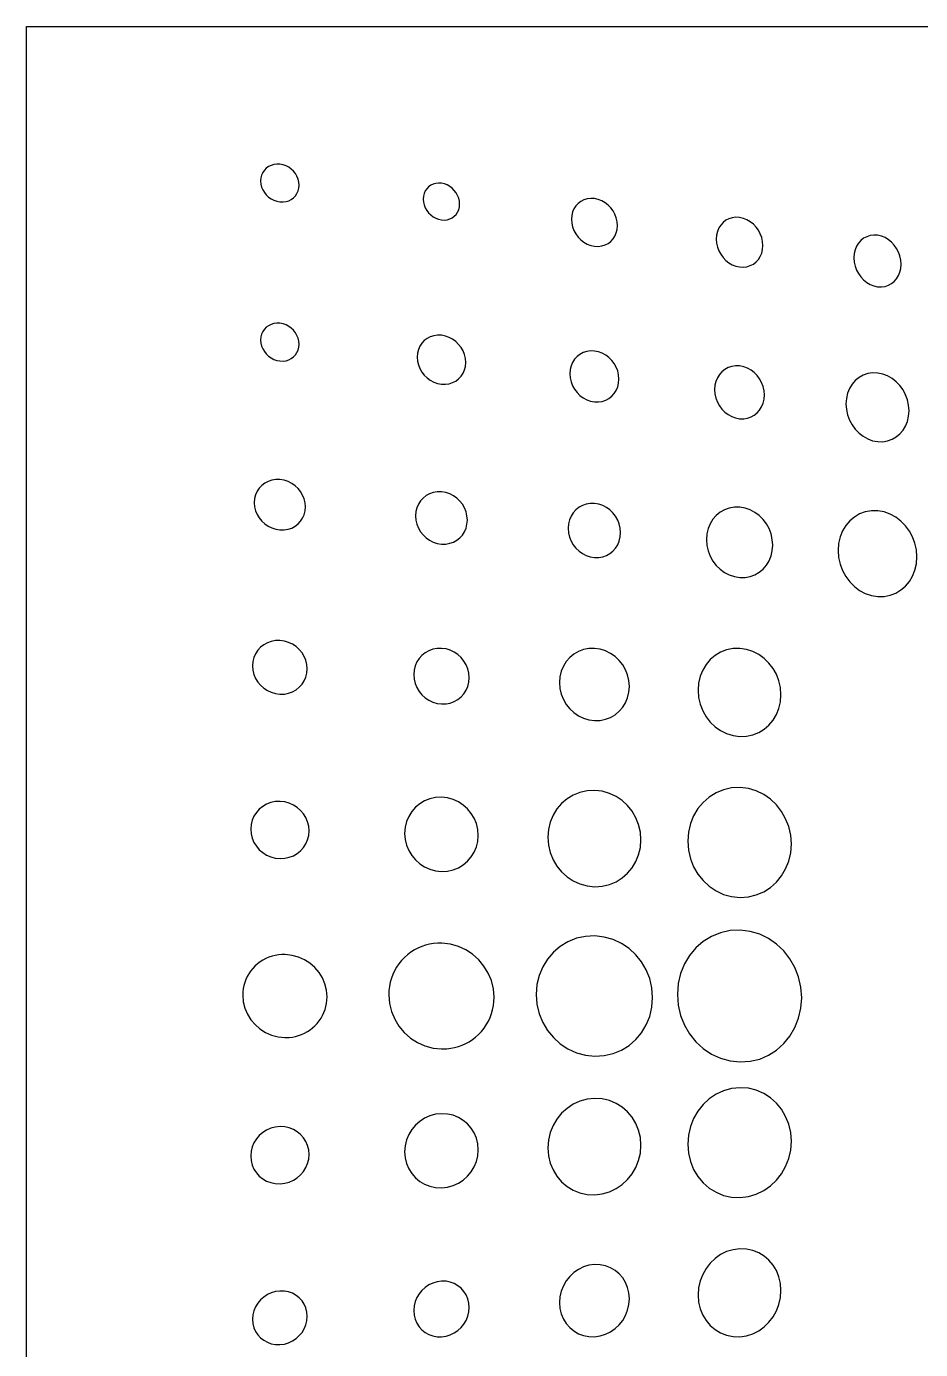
# Model space of a CAD drawing. Header units: inches. Extents: x 0.6 to 61.5, y 0.9 to 41.7.
# Drawn here: x 3.0834 to 3.3992, y 36.6712 to 37.1385 of the extents above; entities that cross this region are included whole.
import ezdxf

# ---------------------------------------------------------------- set-up
doc = ezdxf.new("R2010")
doc.units = ezdxf.units.IN
doc.header["$MEASUREMENT"] = 0
doc.layers.add('ARTWORK', color=2, linetype='Continuous')

msp = doc.modelspace()

# ---------------------------------------------------------------- linework, layer by layer
at = {"layer": 'ARTWORK'}
for points in [[(3.08339, 37.13846), (7.21339, 37.13846), (7.21339, 35.20646), (3.08339, 35.20646), (3.08339, 37.13846)], [(3.17292, 37.0765), (3.17292, 37.0765), (3.17402, 37.07647), (3.17507, 37.07661), (3.17604, 37.07691), (3.17693, 37.07735), (3.17772, 37.07793), (3.17839, 37.07863), (3.17894, 37.07944), (3.17935, 37.08035), (3.17961, 37.08135), (3.1797, 37.08242), (3.1797, 37.08242), (3.17961, 37.0835), (3.17935, 37.08455), (3.17894, 37.08555), (3.17839, 37.08648), (3.17772, 37.08733), (3.17693, 37.08808), (3.17604, 37.08872), (3.17507, 37.08923), (3.17402, 37.0896), (3.17292, 37.0898), (3.17292, 37.0898), (3.17182, 37.08984), (3.17077, 37.0897), (3.16979, 37.08941), (3.1689, 37.08897), (3.1681, 37.08839), (3.16742, 37.08769), (3.16686, 37.08688), (3.16645, 37.08597), (3.16619, 37.08497), (3.1661, 37.0839), (3.1661, 37.0839), (3.16619, 37.08281), (3.16645, 37.08176), (3.16686, 37.08076), (3.16742, 37.07982), (3.1681, 37.07897), (3.1689, 37.07822), (3.16979, 37.07758), (3.17077, 37.07707), (3.17182, 37.07671), (3.17292, 37.0765), (3.17292, 37.0765)], [(3.22998, 37.07015), (3.22998, 37.07015), (3.23103, 37.07009), (3.23202, 37.0702), (3.23294, 37.07047), (3.23378, 37.07088), (3.23452, 37.07143), (3.23516, 37.07209), (3.23569, 37.07287), (3.23607, 37.07374), (3.23632, 37.07471), (3.2364, 37.07574), (3.2364, 37.07574), (3.23632, 37.0768), (3.23607, 37.07783), (3.23569, 37.07881), (3.23516, 37.07973), (3.23452, 37.08057), (3.23378, 37.08132), (3.23294, 37.08196), (3.23202, 37.08248), (3.23103, 37.08286), (3.22998, 37.08309), (3.22998, 37.08309), (3.22894, 37.08315), (3.22795, 37.08304), (3.22702, 37.08278), (3.22617, 37.08237), (3.22542, 37.08183), (3.22477, 37.08116), (3.22425, 37.08039), (3.22385, 37.07951), (3.22361, 37.07855), (3.22352, 37.07751), (3.22352, 37.07751), (3.22361, 37.07644), (3.22385, 37.07541), (3.22425, 37.07442), (3.22477, 37.0735), (3.22542, 37.07266), (3.22617, 37.07191), (3.22702, 37.07127), (3.22795, 37.07075), (3.22894, 37.07037), (3.22998, 37.07015), (3.22998, 37.07015)], [(3.28403, 37.06085), (3.28403, 37.06085), (3.28535, 37.06078), (3.2866, 37.06093), (3.28776, 37.06128), (3.28883, 37.06182), (3.28977, 37.06253), (3.29058, 37.0634), (3.29124, 37.06441), (3.29173, 37.06555), (3.29204, 37.06679), (3.29214, 37.06814), (3.29214, 37.06814), (3.29204, 37.06951), (3.29173, 37.07084), (3.29124, 37.07211), (3.29058, 37.07331), (3.28977, 37.0744), (3.28883, 37.07537), (3.28776, 37.0762), (3.2866, 37.07687), (3.28535, 37.07736), (3.28403, 37.07765), (3.28403, 37.07765), (3.28271, 37.07773), (3.28146, 37.07758), (3.28029, 37.07723), (3.27922, 37.0767), (3.27827, 37.07599), (3.27745, 37.07512), (3.27679, 37.07411), (3.2763, 37.07297), (3.27599, 37.07171), (3.27588, 37.07036), (3.27588, 37.07036), (3.27599, 37.06898), (3.2763, 37.06764), (3.27679, 37.06637), (3.27745, 37.06517), (3.27827, 37.06408), (3.27922, 37.06311), (3.28029, 37.06229), (3.28146, 37.06162), (3.28271, 37.06113), (3.28403, 37.06085), (3.28403, 37.06085)], [(3.3353, 37.05352), (3.3353, 37.05352), (3.33664, 37.05346), (3.3379, 37.05362), (3.33908, 37.054), (3.34015, 37.05456), (3.34111, 37.0553), (3.34193, 37.05621), (3.3426, 37.05726), (3.34309, 37.05844), (3.3434, 37.05974), (3.34351, 37.06113), (3.34351, 37.06113), (3.3434, 37.06256), (3.34309, 37.06395), (3.3426, 37.06527), (3.34193, 37.0665), (3.34111, 37.06763), (3.34015, 37.06864), (3.33908, 37.06949), (3.3379, 37.07019), (3.33664, 37.07069), (3.3353, 37.071), (3.3353, 37.071), (3.33396, 37.07107), (3.33269, 37.07091), (3.33151, 37.07055), (3.33043, 37.06999), (3.32946, 37.06925), (3.32864, 37.06834), (3.32796, 37.06729), (3.32746, 37.0661), (3.32715, 37.06479), (3.32704, 37.06338), (3.32704, 37.06338), (3.32715, 37.06195), (3.32746, 37.06055), (3.32796, 37.05923), (3.32864, 37.05799), (3.32946, 37.05686), (3.33043, 37.05586), (3.33151, 37.055), (3.33269, 37.05431), (3.33396, 37.05381), (3.3353, 37.05352), (3.3353, 37.05352)], [(3.38405, 37.04654), (3.38405, 37.04654), (3.3854, 37.04648), (3.38668, 37.04665), (3.38787, 37.04704), (3.38896, 37.04763), (3.38993, 37.04841), (3.39076, 37.04936), (3.39144, 37.05045), (3.39194, 37.05168), (3.39226, 37.05303), (3.39237, 37.05448), (3.39237, 37.05448), (3.39226, 37.05597), (3.39194, 37.0574), (3.39144, 37.05877), (3.39076, 37.06005), (3.38993, 37.06122), (3.38896, 37.06226), (3.38787, 37.06315), (3.38668, 37.06387), (3.3854, 37.06439), (3.38405, 37.0647), (3.38405, 37.0647), (3.38269, 37.06477), (3.3814, 37.06461), (3.3802, 37.06422), (3.3791, 37.06364), (3.37812, 37.06286), (3.37728, 37.06192), (3.3766, 37.06082), (3.37609, 37.05958), (3.37577, 37.05823), (3.37566, 37.05676), (3.37566, 37.05676), (3.37577, 37.05527), (3.37609, 37.05382), (3.3766, 37.05244), (3.37728, 37.05116), (3.37812, 37.04998), (3.3791, 37.04894), (3.3802, 37.04806), (3.3814, 37.04735), (3.38269, 37.04683), (3.38405, 37.04654), (3.38405, 37.04654)], [(3.17292, 37.02031), (3.17292, 37.02031), (3.17402, 37.02028), (3.17507, 37.02042), (3.17604, 37.02072), (3.17693, 37.02117), (3.17772, 37.02175), (3.17839, 37.02245), (3.17894, 37.02326), (3.17935, 37.02417), (3.17961, 37.02516), (3.1797, 37.02623), (3.1797, 37.02623), (3.17961, 37.02732), (3.17935, 37.02837), (3.17894, 37.02936), (3.17839, 37.03029), (3.17772, 37.03114), (3.17693, 37.03189), (3.17604, 37.03253), (3.17507, 37.03304), (3.17402, 37.03341), (3.17292, 37.03362), (3.17292, 37.03362), (3.17182, 37.03365), (3.17077, 37.03352), (3.16979, 37.03322), (3.1689, 37.03278), (3.1681, 37.0322), (3.16742, 37.0315), (3.16686, 37.03069), (3.16645, 37.02978), (3.16619, 37.02879), (3.1661, 37.02772), (3.1661, 37.02772), (3.16619, 37.02663), (3.16645, 37.02557), (3.16686, 37.02457), (3.16742, 37.02364), (3.1681, 37.02279), (3.1689, 37.02203), (3.16979, 37.02139), (3.17077, 37.02088), (3.17182, 37.02052), (3.17292, 37.02031), (3.17292, 37.02031)], [(3.23, 37.01211), (3.23, 37.01211), (3.23139, 37.01208), (3.2327, 37.01227), (3.23393, 37.01266), (3.23505, 37.01324), (3.23605, 37.01399), (3.2369, 37.0149), (3.2376, 37.01596), (3.23812, 37.01714), (3.23844, 37.01842), (3.23855, 37.01981), (3.23855, 37.01981), (3.23844, 37.02122), (3.23812, 37.02258), (3.2376, 37.02387), (3.2369, 37.02508), (3.23605, 37.02618), (3.23505, 37.02715), (3.23393, 37.02798), (3.2327, 37.02864), (3.23139, 37.02911), (3.23, 37.02938), (3.23, 37.02938), (3.2286, 37.02942), (3.22728, 37.02924), (3.22604, 37.02885), (3.22491, 37.02827), (3.22391, 37.02752), (3.22305, 37.02661), (3.22235, 37.02555), (3.22182, 37.02437), (3.2215, 37.02307), (3.22138, 37.02168), (3.22138, 37.02168), (3.2215, 37.02027), (3.22182, 37.0189), (3.22235, 37.0176), (3.22305, 37.01639), (3.22391, 37.01529), (3.22491, 37.01432), (3.22604, 37.0135), (3.22728, 37.01284), (3.2286, 37.01237), (3.23, 37.01211), (3.23, 37.01211)], [(3.28405, 37.00588), (3.28405, 37.00588), (3.28545, 37.00585), (3.28678, 37.00605), (3.28802, 37.00646), (3.28915, 37.00707), (3.29016, 37.00785), (3.29102, 37.0088), (3.29172, 37.0099), (3.29224, 37.01113), (3.29257, 37.01247), (3.29268, 37.01391), (3.29268, 37.01391), (3.29257, 37.01537), (3.29224, 37.01678), (3.29172, 37.01812), (3.29102, 37.01937), (3.29016, 37.02051), (3.28915, 37.02151), (3.28802, 37.02237), (3.28678, 37.02305), (3.28545, 37.02354), (3.28405, 37.02381), (3.28405, 37.02381), (3.28263, 37.02385), (3.28129, 37.02366), (3.28005, 37.02326), (3.2789, 37.02266), (3.27789, 37.02187), (3.27702, 37.02092), (3.27631, 37.01982), (3.27578, 37.01859), (3.27545, 37.01725), (3.27534, 37.0158), (3.27534, 37.0158), (3.27545, 37.01433), (3.27578, 37.01291), (3.27631, 37.01156), (3.27702, 37.01031), (3.27789, 37.00917), (3.2789, 37.00816), (3.28005, 37.00731), (3.28129, 37.00663), (3.28263, 37.00615), (3.28405, 37.00588), (3.28405, 37.00588)], [(3.33531, 36.99994), (3.33531, 36.99994), (3.33673, 36.99991), (3.33808, 37.00012), (3.33933, 37.00055), (3.34048, 37.00119), (3.3415, 37.00201), (3.34237, 37.003), (3.34308, 37.00414), (3.34361, 37.00542), (3.34394, 37.00681), (3.34405, 37.0083), (3.34405, 37.0083), (3.34394, 37.00982), (3.34361, 37.01129), (3.34308, 37.01268), (3.34237, 37.01397), (3.3415, 37.01515), (3.34048, 37.0162), (3.33933, 37.01708), (3.33808, 37.01778), (3.33673, 37.01829), (3.33531, 37.01857), (3.33531, 37.01857), (3.33388, 37.01861), (3.33252, 37.01841), (3.33126, 37.01798), (3.3301, 37.01736), (3.32907, 37.01654), (3.32819, 37.01555), (3.32747, 37.01441), (3.32693, 37.01312), (3.3266, 37.01172), (3.32648, 37.01022), (3.32648, 37.01022), (3.3266, 37.00869), (3.32693, 37.00722), (3.32747, 37.00582), (3.32819, 37.00452), (3.32907, 37.00334), (3.3301, 37.00229), (3.33126, 37.00141), (3.33252, 37.00071), (3.33388, 37.00021), (3.33531, 36.99994), (3.33531, 36.99994)], [(3.38408, 36.99183), (3.38408, 36.99183), (3.38587, 36.9918), (3.38757, 36.99209), (3.38916, 36.99265), (3.39061, 36.99349), (3.3919, 36.99456), (3.39301, 36.99585), (3.39391, 36.99733), (3.39458, 36.99899), (3.395, 37.0008), (3.39515, 37.00273), (3.39515, 37.00273), (3.395, 37.0047), (3.39458, 37.0066), (3.39391, 37.00841), (3.39301, 37.01009), (3.3919, 37.01162), (3.39061, 37.01297), (3.38916, 37.01412), (3.38757, 37.01503), (3.38587, 37.01569), (3.38408, 37.01605), (3.38408, 37.01605), (3.38226, 37.0161), (3.38054, 37.01584), (3.37894, 37.01529), (3.37747, 37.01447), (3.37616, 37.0134), (3.37504, 37.01211), (3.37412, 37.01062), (3.37344, 37.00895), (3.37302, 37.00712), (3.37287, 37.00516), (3.37287, 37.00516), (3.37302, 37.00317), (3.37344, 37.00126), (3.37412, 36.99944), (3.37504, 36.99775), (3.37616, 36.99621), (3.37747, 36.99486), (3.37894, 36.99371), (3.38054, 36.99281), (3.38226, 36.99217), (3.38408, 36.99183), (3.38408, 36.99183)], [(3.17293, 36.96066), (3.17293, 36.96066), (3.1744, 36.96066), (3.17579, 36.96089), (3.17708, 36.96132), (3.17827, 36.96195), (3.17932, 36.96275), (3.18022, 36.96371), (3.18095, 36.96481), (3.1815, 36.96603), (3.18184, 36.96736), (3.18196, 36.96879), (3.18196, 36.96879), (3.18184, 36.97023), (3.1815, 36.97163), (3.18095, 36.97295), (3.18022, 36.97417), (3.17932, 36.97528), (3.17827, 36.97625), (3.17708, 36.97707), (3.17579, 36.97772), (3.1744, 36.97817), (3.17293, 36.97841), (3.17293, 36.97841), (3.17146, 36.97842), (3.17006, 36.9782), (3.16876, 36.97777), (3.16757, 36.97714), (3.16651, 36.97634), (3.1656, 36.97538), (3.16487, 36.97428), (3.16431, 36.97305), (3.16397, 36.97171), (3.16385, 36.97027), (3.16385, 36.97027), (3.16397, 36.96882), (3.16431, 36.96743), (3.16487, 36.96611), (3.1656, 36.96489), (3.16651, 36.96378), (3.16757, 36.96281), (3.16876, 36.96199), (3.17006, 36.96134), (3.17146, 36.96089), (3.17293, 36.96066), (3.17293, 36.96066)], [(3.23, 36.95566), (3.23, 36.95566), (3.23148, 36.95567), (3.23288, 36.95591), (3.23419, 36.95636), (3.23539, 36.95701), (3.23645, 36.95785), (3.23736, 36.95884), (3.2381, 36.95999), (3.23866, 36.96126), (3.239, 36.96264), (3.23912, 36.96412), (3.23912, 36.96412), (3.239, 36.96562), (3.23866, 36.96706), (3.2381, 36.96843), (3.23736, 36.96969), (3.23645, 36.97084), (3.23539, 36.97185), (3.23419, 36.9727), (3.23288, 36.97337), (3.23148, 36.97383), (3.23, 36.97408), (3.23, 36.97408), (3.22851, 36.97409), (3.2271, 36.97385), (3.22578, 36.97341), (3.22458, 36.97276), (3.22351, 36.97192), (3.22259, 36.97092), (3.22184, 36.96978), (3.22128, 36.9685), (3.22094, 36.96711), (3.22081, 36.96562), (3.22081, 36.96562), (3.22094, 36.96411), (3.22128, 36.96267), (3.22184, 36.9613), (3.22259, 36.96003), (3.22351, 36.95888), (3.22458, 36.95787), (3.22578, 36.95702), (3.2271, 36.95636), (3.22851, 36.9559), (3.23, 36.95566), (3.23, 36.95566)], [(3.28405, 36.95088), (3.28405, 36.95088), (3.28554, 36.95089), (3.28696, 36.95114), (3.28829, 36.95162), (3.28949, 36.9523), (3.29057, 36.95317), (3.29149, 36.95421), (3.29224, 36.9554), (3.2928, 36.95672), (3.29315, 36.95815), (3.29327, 36.95969), (3.29327, 36.95969), (3.29315, 36.96124), (3.2928, 36.96274), (3.29224, 36.96415), (3.29149, 36.96547), (3.29057, 36.96665), (3.28949, 36.9677), (3.28829, 36.96858), (3.28696, 36.96927), (3.28554, 36.96975), (3.28405, 36.97001), (3.28405, 36.97001), (3.28254, 36.97001), (3.28112, 36.96977), (3.27978, 36.9693), (3.27857, 36.96863), (3.27748, 36.96776), (3.27655, 36.96672), (3.27579, 36.96553), (3.27523, 36.9642), (3.27488, 36.96276), (3.27475, 36.96121), (3.27475, 36.96121), (3.27488, 36.95964), (3.27523, 36.95814), (3.27579, 36.95671), (3.27655, 36.9554), (3.27748, 36.9542), (3.27857, 36.95316), (3.27978, 36.95229), (3.28112, 36.9516), (3.28254, 36.95112), (3.28405, 36.95088), (3.28405, 36.95088)], [(3.33534, 36.94383), (3.33534, 36.94383), (3.33723, 36.94385), (3.33903, 36.94418), (3.3407, 36.9448), (3.34222, 36.94569), (3.34358, 36.94682), (3.34474, 36.94818), (3.34569, 36.94972), (3.34639, 36.95144), (3.34683, 36.95331), (3.34698, 36.9553), (3.34698, 36.9553), (3.34683, 36.95732), (3.34639, 36.95926), (3.34569, 36.96109), (3.34474, 36.96279), (3.34358, 36.96433), (3.34222, 36.96569), (3.3407, 36.96682), (3.33903, 36.96772), (3.33723, 36.96835), (3.33534, 36.96868), (3.33534, 36.96868), (3.33344, 36.96868), (3.33163, 36.96837), (3.32994, 36.96776), (3.32839, 36.96688), (3.32701, 36.96575), (3.32583, 36.9644), (3.32487, 36.96284), (3.32415, 36.96111), (3.32371, 36.95923), (3.32355, 36.95722), (3.32355, 36.95722), (3.32371, 36.95518), (3.32415, 36.95322), (3.32487, 36.95137), (3.32583, 36.94966), (3.32701, 36.94812), (3.32839, 36.94676), (3.32994, 36.94563), (3.33163, 36.94474), (3.33344, 36.94414), (3.33534, 36.94383), (3.33534, 36.94383)], [(3.38412, 36.96741), (3.38412, 36.96741), (3.38185, 36.96741), (3.37969, 36.96703), (3.37768, 36.96628), (3.37584, 36.96521), (3.37421, 36.96383), (3.3728, 36.96218), (3.37166, 36.96028), (3.37081, 36.95817), (3.37027, 36.95587), (3.37009, 36.95341), (3.37009, 36.95341), (3.37027, 36.95092), (3.37081, 36.94854), (3.37166, 36.94629), (3.3728, 36.9442), (3.37421, 36.94232), (3.37584, 36.94068), (3.37768, 36.9393), (3.37969, 36.93823), (3.38185, 36.93749), (3.38412, 36.93713), (3.38412, 36.93713), (3.38636, 36.93716), (3.38849, 36.93757), (3.39047, 36.93834), (3.39228, 36.93943), (3.39389, 36.94081), (3.39527, 36.94246), (3.39639, 36.94435), (3.39722, 36.94644), (3.39774, 36.94872), (3.39792, 36.95115), (3.39792, 36.95115), (3.39774, 36.9536), (3.39722, 36.95595), (3.39639, 36.95818), (3.39527, 36.96025), (3.39389, 36.96213), (3.39228, 36.96377), (3.39047, 36.96516), (3.38849, 36.96625), (3.38636, 36.96701), (3.38412, 36.96741), (3.38412, 36.96741)], [(3.17293, 36.90264), (3.17293, 36.90264), (3.1745, 36.90269), (3.17598, 36.90297), (3.17737, 36.90347), (3.17863, 36.90417), (3.17975, 36.90506), (3.18072, 36.90611), (3.1815, 36.90731), (3.18208, 36.90863), (3.18245, 36.91006), (3.18257, 36.91159), (3.18257, 36.91159), (3.18245, 36.91312), (3.18208, 36.9146), (3.1815, 36.91598), (3.18072, 36.91726), (3.17975, 36.91841), (3.17863, 36.91942), (3.17737, 36.92026), (3.17598, 36.92091), (3.1745, 36.92136), (3.17293, 36.92157), (3.17293, 36.92157), (3.17136, 36.92154), (3.16987, 36.92127), (3.16848, 36.92077), (3.16721, 36.92007), (3.16608, 36.91919), (3.16511, 36.91813), (3.16432, 36.91693), (3.16373, 36.91561), (3.16337, 36.91416), (3.16324, 36.91263), (3.16324, 36.91263), (3.16337, 36.91109), (3.16373, 36.90961), (3.16432, 36.90822), (3.16511, 36.90693), (3.16608, 36.90578), (3.16721, 36.90477), (3.16848, 36.90393), (3.16987, 36.90329), (3.17136, 36.90285), (3.17293, 36.90264), (3.17293, 36.90264)], [(3.23001, 36.89917), (3.23001, 36.89917), (3.23159, 36.89922), (3.23309, 36.89951), (3.23449, 36.90003), (3.23576, 36.90077), (3.23689, 36.90169), (3.23786, 36.90278), (3.23865, 36.90402), (3.23924, 36.9054), (3.2396, 36.90688), (3.23973, 36.90846), (3.23973, 36.90846), (3.2396, 36.91006), (3.23924, 36.91158), (3.23865, 36.91302), (3.23786, 36.91435), (3.23689, 36.91555), (3.23576, 36.91659), (3.23449, 36.91746), (3.23309, 36.91814), (3.23159, 36.91859), (3.23001, 36.91881), (3.23001, 36.91881), (3.22842, 36.91878), (3.22691, 36.9185), (3.22551, 36.91798), (3.22422, 36.91726), (3.22308, 36.91634), (3.2221, 36.91525), (3.2213, 36.914), (3.2207, 36.91262), (3.22033, 36.91112), (3.2202, 36.90953), (3.2202, 36.90953), (3.22033, 36.90792), (3.2207, 36.90639), (3.2213, 36.90494), (3.2221, 36.90361), (3.22308, 36.90241), (3.22422, 36.90137), (3.22551, 36.9005), (3.22691, 36.89983), (3.22842, 36.89938), (3.23001, 36.89917), (3.23001, 36.89917)], [(3.28409, 36.8933), (3.28409, 36.8933), (3.28608, 36.89337), (3.28797, 36.89375), (3.28973, 36.89444), (3.29134, 36.89539), (3.29277, 36.89659), (3.29399, 36.89801), (3.29499, 36.89962), (3.29573, 36.9014), (3.29619, 36.90333), (3.29635, 36.90538), (3.29635, 36.90538), (3.29619, 36.90745), (3.29573, 36.90942), (3.29499, 36.91129), (3.29399, 36.91301), (3.29277, 36.91456), (3.29134, 36.91591), (3.28973, 36.91704), (3.28797, 36.91791), (3.28608, 36.91851), (3.28409, 36.9188), (3.28409, 36.9188), (3.28208, 36.91875), (3.28017, 36.91838), (3.27839, 36.91771), (3.27676, 36.91677), (3.27532, 36.91558), (3.27407, 36.91416), (3.27306, 36.91254), (3.27231, 36.91074), (3.27183, 36.9088), (3.27167, 36.90673), (3.27167, 36.90673), (3.27183, 36.90464), (3.27231, 36.90264), (3.27306, 36.90076), (3.27407, 36.89903), (3.27532, 36.89747), (3.27676, 36.89612), (3.27839, 36.895), (3.28017, 36.89414), (3.28208, 36.89356), (3.28409, 36.8933), (3.28409, 36.8933)], [(3.33536, 36.88772), (3.33536, 36.88772), (3.33773, 36.88781), (3.33997, 36.88828), (3.34206, 36.88912), (3.34397, 36.89028), (3.34566, 36.89174), (3.34711, 36.89347), (3.34829, 36.89544), (3.34917, 36.89761), (3.34972, 36.89996), (3.34991, 36.90245), (3.34991, 36.90245), (3.34972, 36.90497), (3.34917, 36.90738), (3.34829, 36.90965), (3.34711, 36.91174), (3.34566, 36.91363), (3.34397, 36.91527), (3.34206, 36.91665), (3.33997, 36.91771), (3.33773, 36.91843), (3.33536, 36.91877), (3.33536, 36.91877), (3.33297, 36.91872), (3.33071, 36.91826), (3.3286, 36.91744), (3.32667, 36.91629), (3.32495, 36.91483), (3.32347, 36.9131), (3.32227, 36.91113), (3.32137, 36.90894), (3.32081, 36.90657), (3.32062, 36.90405), (3.32062, 36.90405), (3.32081, 36.90151), (3.32137, 36.89908), (3.32227, 36.89679), (3.32347, 36.89469), (3.32495, 36.8928), (3.32667, 36.89115), (3.3286, 36.88979), (3.33071, 36.88874), (3.33297, 36.88804), (3.33536, 36.88772), (3.33536, 36.88772)], [(3.23005, 36.84002), (3.23005, 36.84002), (3.23215, 36.84015), (3.23415, 36.8406), (3.23601, 36.84135), (3.2377, 36.84237), (3.23921, 36.84364), (3.2405, 36.84513), (3.24155, 36.84681), (3.24234, 36.84866), (3.24283, 36.85065), (3.24299, 36.85276), (3.24299, 36.85276), (3.24283, 36.85488), (3.24234, 36.8569), (3.24155, 36.85879), (3.2405, 36.86053), (3.23921, 36.86209), (3.2377, 36.86344), (3.23601, 36.86456), (3.23415, 36.86541), (3.23215, 36.86597), (3.23005, 36.86622), (3.23005, 36.86622), (3.22793, 36.86611), (3.22591, 36.86568), (3.22404, 36.86494), (3.22232, 36.86393), (3.22079, 36.86267), (3.21948, 36.86117), (3.21842, 36.85948), (3.21762, 36.85762), (3.21712, 36.85561), (3.21695, 36.85348), (3.21695, 36.85348), (3.21712, 36.85134), (3.21762, 36.84929), (3.21842, 36.84739), (3.21948, 36.84564), (3.22079, 36.84407), (3.22232, 36.84272), (3.22404, 36.84162), (3.22591, 36.84078), (3.22793, 36.84024), (3.23005, 36.84002), (3.23005, 36.84002)], [(3.28414, 36.83464), (3.28414, 36.83464), (3.2868, 36.83482), (3.28931, 36.83541), (3.29165, 36.83638), (3.29379, 36.83772), (3.29569, 36.83936), (3.29732, 36.8413), (3.29864, 36.84348), (3.29963, 36.84588), (3.30025, 36.84847), (3.30046, 36.8512), (3.30046, 36.8512), (3.30025, 36.85394), (3.29963, 36.85656), (3.29864, 36.85901), (3.29732, 36.86127), (3.29569, 36.86329), (3.29379, 36.86505), (3.29165, 36.86649), (3.28931, 36.8676), (3.2868, 36.86833), (3.28414, 36.86864), (3.28414, 36.86864), (3.28146, 36.86851), (3.27891, 36.86795), (3.27654, 36.867), (3.27436, 36.86568), (3.27243, 36.86404), (3.27077, 36.8621), (3.26942, 36.8599), (3.26841, 36.85748), (3.26778, 36.85486), (3.26756, 36.85209), (3.26756, 36.85209), (3.26778, 36.84931), (3.26841, 36.84666), (3.26942, 36.84418), (3.27077, 36.84191), (3.27243, 36.83988), (3.27436, 36.83813), (3.27654, 36.8367), (3.27891, 36.83561), (3.28146, 36.83492), (3.28414, 36.83464), (3.28414, 36.83464)], [(3.33545, 36.83083), (3.33545, 36.83083), (3.3384, 36.83104), (3.3412, 36.83172), (3.3438, 36.83284), (3.34618, 36.83436), (3.34828, 36.83625), (3.35009, 36.83846), (3.35156, 36.84095), (3.35266, 36.84369), (3.35334, 36.84664), (3.35358, 36.84975), (3.35358, 36.84975), (3.35334, 36.85287), (3.35266, 36.85586), (3.35156, 36.85866), (3.35009, 36.86123), (3.34828, 36.86354), (3.34618, 36.86554), (3.3438, 36.86719), (3.3412, 36.86846), (3.3384, 36.86929), (3.33545, 36.86965), (3.33545, 36.86965), (3.33247, 36.86951), (3.32963, 36.86888), (3.32698, 36.86779), (3.32456, 36.86629), (3.32241, 36.86441), (3.32056, 36.8622), (3.31905, 36.85968), (3.31793, 36.85691), (3.31722, 36.85392), (3.31698, 36.85075), (3.31698, 36.85075), (3.31722, 36.84756), (3.31793, 36.84453), (3.31905, 36.8417), (3.32056, 36.83911), (3.32241, 36.83679), (3.32456, 36.8348), (3.32698, 36.83316), (3.32963, 36.83193), (3.33247, 36.83114), (3.33545, 36.83083), (3.33545, 36.83083)], [(3.17296, 36.84458), (3.17296, 36.84458), (3.17463, 36.84467), (3.1762, 36.84502), (3.17768, 36.84559), (3.17902, 36.84638), (3.18021, 36.84736), (3.18124, 36.84851), (3.18207, 36.8498), (3.18269, 36.85123), (3.18308, 36.85277), (3.18321, 36.8544), (3.18321, 36.8544), (3.18308, 36.85603), (3.18269, 36.85759), (3.18207, 36.85905), (3.18124, 36.86039), (3.18021, 36.86159), (3.17902, 36.86263), (3.17768, 36.86349), (3.1762, 36.86415), (3.17463, 36.86458), (3.17296, 36.86477), (3.17296, 36.86477), (3.17128, 36.86469), (3.16969, 36.86436), (3.1682, 36.86379), (3.16684, 36.86301), (3.16563, 36.86203), (3.16459, 36.86088), (3.16375, 36.85958), (3.16312, 36.85814), (3.16272, 36.85659), (3.16259, 36.85495), (3.16259, 36.85495), (3.16272, 36.85331), (3.16312, 36.85174), (3.16375, 36.85027), (3.16459, 36.84892), (3.16563, 36.84771), (3.16684, 36.84667), (3.1682, 36.84582), (3.16969, 36.84517), (3.17128, 36.84475), (3.17296, 36.84458), (3.17296, 36.84458)], [(3.33549, 36.81931), (3.33549, 36.81931), (3.33191, 36.81914), (3.3285, 36.81837), (3.32532, 36.81707), (3.32242, 36.81526), (3.31983, 36.81301), (3.31761, 36.81035), (3.3158, 36.80734), (3.31445, 36.80401), (3.3136, 36.80042), (3.31331, 36.79662), (3.31331, 36.79662), (3.3136, 36.7928), (3.31445, 36.78916), (3.3158, 36.78577), (3.31761, 36.78265), (3.31983, 36.77987), (3.32242, 36.77748), (3.32532, 36.77552), (3.3285, 36.77404), (3.33191, 36.77309), (3.33549, 36.77273), (3.33549, 36.77273), (3.33903, 36.77297), (3.34238, 36.77378), (3.3455, 36.77513), (3.34835, 36.77696), (3.35088, 36.77922), (3.35305, 36.78187), (3.35481, 36.78486), (3.35612, 36.78815), (3.35694, 36.79169), (3.35723, 36.79542), (3.35723, 36.79542), (3.35694, 36.79917), (3.35612, 36.80275), (3.35481, 36.80611), (3.35305, 36.8092), (3.35088, 36.81197), (3.34835, 36.81437), (3.3455, 36.81636), (3.34238, 36.81787), (3.33903, 36.81887), (3.33549, 36.81931), (3.33549, 36.81931)], [(3.23015, 36.8147), (3.23015, 36.8147), (3.22866, 36.81469), (3.2272, 36.81457), (3.22576, 36.81433), (3.22436, 36.81398), (3.22299, 36.81352), (3.22167, 36.81295), (3.2204, 36.81228), (3.21918, 36.8115), (3.21802, 36.81062), (3.21692, 36.80964), (3.21692, 36.80964), (3.2159, 36.80857), (3.21498, 36.80744), (3.21415, 36.80623), (3.21343, 36.80497), (3.21281, 36.80366), (3.2123, 36.80229), (3.2119, 36.80089), (3.21162, 36.79944), (3.21144, 36.79797), (3.21138, 36.79646), (3.21138, 36.79646), (3.21163, 36.79342), (3.21233, 36.79053), (3.21347, 36.78781), (3.21498, 36.78533), (3.21685, 36.7831), (3.21902, 36.78118), (3.22146, 36.77961), (3.22414, 36.77842), (3.227, 36.77765), (3.23002, 36.77734), (3.23042, 36.77734), (3.23042, 36.77734), (3.23185, 36.77739), (3.23325, 36.77755), (3.23463, 36.77782), (3.23597, 36.77819), (3.23728, 36.77866), (3.23855, 36.77923), (3.23977, 36.7799), (3.24094, 36.78066), (3.24205, 36.78152), (3.2431, 36.78248), (3.2431, 36.78248), (3.24411, 36.78355), (3.24502, 36.78468), (3.24583, 36.78588), (3.24654, 36.78714), (3.24714, 36.78844), (3.24764, 36.7898), (3.24804, 36.79119), (3.24832, 36.79262), (3.24849, 36.79409), (3.24855, 36.79557), (3.24855, 36.79557), (3.24831, 36.79858), (3.24761, 36.80145), (3.24649, 36.80414), (3.24499, 36.80661), (3.24315, 36.80883), (3.241, 36.81076), (3.23859, 36.81235), (3.23595, 36.81356), (3.23312, 36.81436), (3.23015, 36.8147), (3.23015, 36.8147)], [(3.28418, 36.81726), (3.28418, 36.81726), (3.28083, 36.8171), (3.27765, 36.81641), (3.27467, 36.81522), (3.27196, 36.81357), (3.26954, 36.81152), (3.26746, 36.80909), (3.26577, 36.80635), (3.26451, 36.80332), (3.26372, 36.80005), (3.26345, 36.79658), (3.26345, 36.79658), (3.26372, 36.7931), (3.26451, 36.78979), (3.26577, 36.78669), (3.26746, 36.78385), (3.26954, 36.78132), (3.27196, 36.77913), (3.27467, 36.77734), (3.27765, 36.77598), (3.28083, 36.77511), (3.28418, 36.77476), (3.28418, 36.77476), (3.2875, 36.77498), (3.29064, 36.77572), (3.29357, 36.77694), (3.29624, 36.7786), (3.29862, 36.78067), (3.30065, 36.78308), (3.30231, 36.78581), (3.30355, 36.78881), (3.30432, 36.79204), (3.30458, 36.79546), (3.30458, 36.79546), (3.30432, 36.79889), (3.30355, 36.80216), (3.30231, 36.80523), (3.30065, 36.80805), (3.29862, 36.81058), (3.29624, 36.81277), (3.29357, 36.81458), (3.29064, 36.81596), (3.2875, 36.81687), (3.28418, 36.81726), (3.28418, 36.81726)], [(3.17483, 36.81066), (3.17483, 36.81066), (3.17363, 36.81066), (3.17244, 36.81056), (3.17127, 36.81037), (3.17013, 36.81008), (3.16902, 36.80971), (3.16795, 36.80925), (3.16692, 36.8087), (3.16593, 36.80807), (3.16499, 36.80736), (3.16411, 36.80657), (3.16411, 36.80657), (3.16331, 36.80574), (3.16258, 36.80485), (3.16194, 36.80391), (3.16137, 36.80293), (3.16089, 36.80191), (3.1605, 36.80085), (3.16018, 36.79977), (3.15996, 36.79865), (3.15982, 36.79751), (3.15978, 36.79635), (3.15978, 36.79635), (3.15997, 36.79398), (3.16054, 36.79171), (3.16144, 36.78959), (3.16266, 36.78765), (3.16415, 36.78591), (3.16588, 36.7844), (3.16783, 36.78317), (3.16997, 36.78223), (3.17226, 36.78163), (3.17467, 36.78138), (3.17503, 36.78138), (3.17503, 36.78138), (3.17619, 36.78142), (3.17733, 36.78155), (3.17844, 36.78177), (3.17953, 36.78206), (3.18059, 36.78244), (3.18162, 36.7829), (3.18261, 36.78344), (3.18356, 36.78406), (3.18446, 36.78475), (3.18531, 36.78552), (3.18531, 36.78552), (3.18609, 36.78635), (3.18681, 36.78724), (3.18744, 36.78817), (3.188, 36.78915), (3.18848, 36.79016), (3.18887, 36.79121), (3.18918, 36.7923), (3.1894, 36.7934), (3.18954, 36.79454), (3.18958, 36.79569), (3.18958, 36.79569), (3.18939, 36.79804), (3.18883, 36.80029), (3.18793, 36.8024), (3.18673, 36.80434), (3.18526, 36.80607), (3.18354, 36.80758), (3.1816, 36.80882), (3.17949, 36.80977), (3.17722, 36.81039), (3.17483, 36.81066), (3.17483, 36.81066)], [(3.33545, 36.76365), (3.33545, 36.76365), (3.33247, 36.76334), (3.32963, 36.76255), (3.32698, 36.76132), (3.32456, 36.75968), (3.32241, 36.75769), (3.32056, 36.75537), (3.31905, 36.75278), (3.31793, 36.74995), (3.31722, 36.74692), (3.31698, 36.74373), (3.31698, 36.74373), (3.31722, 36.74056), (3.31793, 36.73757), (3.31905, 36.7348), (3.32056, 36.73229), (3.32241, 36.73008), (3.32456, 36.7282), (3.32698, 36.72669), (3.32963, 36.7256), (3.33247, 36.72497), (3.33545, 36.72483), (3.33545, 36.72483), (3.3384, 36.72519), (3.3412, 36.72602), (3.3438, 36.72729), (3.34618, 36.72894), (3.34828, 36.73094), (3.35009, 36.73325), (3.35156, 36.73582), (3.35266, 36.73862), (3.35334, 36.7416), (3.35358, 36.74473), (3.35358, 36.74473), (3.35334, 36.74784), (3.35266, 36.75079), (3.35156, 36.75353), (3.35009, 36.75602), (3.34828, 36.75823), (3.34618, 36.76012), (3.3438, 36.76164), (3.3412, 36.76276), (3.3384, 36.76344), (3.33545, 36.76365), (3.33545, 36.76365)], [(3.28414, 36.75984), (3.28414, 36.75984), (3.28146, 36.75957), (3.27891, 36.75887), (3.27654, 36.75779), (3.27436, 36.75635), (3.27243, 36.7546), (3.27077, 36.75257), (3.26942, 36.7503), (3.26841, 36.74782), (3.26778, 36.74517), (3.26756, 36.74238), (3.26756, 36.74238), (3.26778, 36.73961), (3.26841, 36.737), (3.26942, 36.73458), (3.27077, 36.73238), (3.27243, 36.73044), (3.27436, 36.7288), (3.27654, 36.72748), (3.27891, 36.72653), (3.28146, 36.72597), (3.28414, 36.72584), (3.28414, 36.72584), (3.2868, 36.72616), (3.28931, 36.72688), (3.29165, 36.72799), (3.29379, 36.72944), (3.29569, 36.73119), (3.29732, 36.73321), (3.29864, 36.73547), (3.29963, 36.73792), (3.30025, 36.74054), (3.30046, 36.74329), (3.30046, 36.74329), (3.30025, 36.74602), (3.29963, 36.7486), (3.29864, 36.751), (3.29732, 36.75319), (3.29569, 36.75512), (3.29379, 36.75677), (3.29165, 36.7581), (3.28931, 36.75908), (3.2868, 36.75967), (3.28414, 36.75984), (3.28414, 36.75984)], [(3.23005, 36.75446), (3.23005, 36.75446), (3.22793, 36.75425), (3.22591, 36.7537), (3.22404, 36.75287), (3.22232, 36.75176), (3.22079, 36.75041), (3.21948, 36.74884), (3.21842, 36.74709), (3.21762, 36.74519), (3.21712, 36.74315), (3.21695, 36.74101), (3.21695, 36.74101), (3.21712, 36.73887), (3.21762, 36.73686), (3.21842, 36.735), (3.21948, 36.73331), (3.22079, 36.73182), (3.22232, 36.73056), (3.22404, 36.72954), (3.22591, 36.72881), (3.22793, 36.72837), (3.23005, 36.72827), (3.23005, 36.72827), (3.23215, 36.72851), (3.23415, 36.72907), (3.23601, 36.72992), (3.2377, 36.73104), (3.23921, 36.73239), (3.2405, 36.73395), (3.24155, 36.73569), (3.24234, 36.73758), (3.24283, 36.7396), (3.24299, 36.74171), (3.24299, 36.74171), (3.24283, 36.74382), (3.24234, 36.74582), (3.24155, 36.74767), (3.2405, 36.74935), (3.23921, 36.75084), (3.2377, 36.75211), (3.23601, 36.75314), (3.23415, 36.75389), (3.23215, 36.75434), (3.23005, 36.75446), (3.23005, 36.75446)], [(3.17296, 36.74991), (3.17296, 36.74991), (3.17128, 36.74974), (3.16969, 36.74932), (3.1682, 36.74867), (3.16684, 36.74781), (3.16563, 36.74677), (3.16459, 36.74557), (3.16375, 36.74422), (3.16312, 36.74275), (3.16272, 36.74118), (3.16259, 36.73953), (3.16259, 36.73953), (3.16272, 36.73789), (3.16312, 36.73634), (3.16375, 36.7349), (3.16459, 36.7336), (3.16563, 36.73245), (3.16684, 36.73147), (3.1682, 36.73069), (3.16969, 36.73012), (3.17128, 36.72979), (3.17296, 36.72971), (3.17296, 36.72971), (3.17463, 36.7299), (3.1762, 36.73033), (3.17768, 36.73099), (3.17902, 36.73185), (3.18021, 36.73289), (3.18124, 36.7341), (3.18207, 36.73544), (3.18269, 36.7369), (3.18308, 36.73845), (3.18321, 36.74009), (3.18321, 36.74009), (3.18308, 36.74171), (3.18269, 36.74325), (3.18207, 36.74468), (3.18124, 36.74597), (3.18021, 36.74712), (3.17902, 36.7481), (3.17768, 36.74889), (3.1762, 36.74946), (3.17463, 36.74981), (3.17296, 36.74991), (3.17296, 36.74991)], [(3.33536, 36.70676), (3.33536, 36.70676), (3.33297, 36.70644), (3.33071, 36.70574), (3.3286, 36.70469), (3.32667, 36.70333), (3.32495, 36.70168), (3.32347, 36.69979), (3.32227, 36.69769), (3.32137, 36.6954), (3.32081, 36.69297), (3.32062, 36.69043), (3.32062, 36.69043), (3.32081, 36.68791), (3.32137, 36.68554), (3.32227, 36.68335), (3.32347, 36.68138), (3.32495, 36.67965), (3.32667, 36.67819), (3.3286, 36.67704), (3.33071, 36.67622), (3.33297, 36.67577), (3.33536, 36.67571), (3.33536, 36.67571), (3.33773, 36.67605), (3.33997, 36.67677), (3.34206, 36.67783), (3.34397, 36.6792), (3.34566, 36.68085), (3.34711, 36.68274), (3.34829, 36.68483), (3.34917, 36.6871), (3.34972, 36.68951), (3.34991, 36.69203), (3.34991, 36.69203), (3.34972, 36.69452), (3.34917, 36.69687), (3.34829, 36.69904), (3.34711, 36.70101), (3.34566, 36.70274), (3.34397, 36.7042), (3.34206, 36.70536), (3.33997, 36.7062), (3.33773, 36.70667), (3.33536, 36.70676), (3.33536, 36.70676)], [(3.28409, 36.70119), (3.28409, 36.70119), (3.28208, 36.70092), (3.28017, 36.70035), (3.27839, 36.69948), (3.27676, 36.69836), (3.27532, 36.69701), (3.27407, 36.69545), (3.27306, 36.69372), (3.27231, 36.69184), (3.27183, 36.68984), (3.27167, 36.68776), (3.27167, 36.68776), (3.27183, 36.68569), (3.27231, 36.68374), (3.27306, 36.68195), (3.27407, 36.68033), (3.27532, 36.67891), (3.27676, 36.67772), (3.27839, 36.67677), (3.28017, 36.6761), (3.28208, 36.67573), (3.28409, 36.67569), (3.28409, 36.67569), (3.28608, 36.67597), (3.28797, 36.67657), (3.28973, 36.67745), (3.29134, 36.67857), (3.29277, 36.67993), (3.29399, 36.68148), (3.29499, 36.6832), (3.29573, 36.68506), (3.29619, 36.68704), (3.29635, 36.6891), (3.29635, 36.6891), (3.29619, 36.69115), (3.29573, 36.69308), (3.29499, 36.69486), (3.29399, 36.69647), (3.29277, 36.69789), (3.29134, 36.69909), (3.28973, 36.70004), (3.28797, 36.70072), (3.28608, 36.70112), (3.28409, 36.70119), (3.28409, 36.70119)], [(3.23001, 36.69531), (3.23001, 36.69531), (3.22842, 36.6951), (3.22691, 36.69465), (3.22551, 36.69398), (3.22422, 36.69312), (3.22308, 36.69207), (3.2221, 36.69087), (3.2213, 36.68954), (3.2207, 36.68809), (3.22033, 36.68656), (3.2202, 36.68495), (3.2202, 36.68495), (3.22033, 36.68336), (3.2207, 36.68187), (3.2213, 36.68049), (3.2221, 36.67924), (3.22308, 36.67815), (3.22422, 36.67723), (3.22551, 36.6765), (3.22691, 36.67598), (3.22842, 36.6757), (3.23001, 36.67566), (3.23001, 36.67566), (3.23159, 36.67588), (3.23309, 36.67634), (3.23449, 36.67702), (3.23576, 36.67789), (3.23689, 36.67894), (3.23786, 36.68013), (3.23865, 36.68146), (3.23924, 36.6829), (3.2396, 36.68443), (3.23973, 36.68602), (3.23973, 36.68602), (3.2396, 36.6876), (3.23924, 36.68909), (3.23865, 36.69046), (3.23786, 36.6917), (3.23689, 36.69279), (3.23576, 36.69371), (3.23449, 36.69445), (3.23309, 36.69497), (3.23159, 36.69526), (3.23001, 36.69531), (3.23001, 36.69531)], [(3.17293, 36.69184), (3.17293, 36.69184), (3.17136, 36.69164), (3.16987, 36.6912), (3.16848, 36.69055), (3.16721, 36.68971), (3.16608, 36.68871), (3.16511, 36.68755), (3.16432, 36.68627), (3.16373, 36.68487), (3.16337, 36.68339), (3.16324, 36.68184), (3.16324, 36.68184), (3.16337, 36.68031), (3.16373, 36.67887), (3.16432, 36.67755), (3.16511, 36.67635), (3.16608, 36.6753), (3.16721, 36.67442), (3.16848, 36.67372), (3.16987, 36.67322), (3.17136, 36.67295), (3.17293, 36.67291), (3.17293, 36.67291), (3.1745, 36.67312), (3.17598, 36.67357), (3.17737, 36.67422), (3.17863, 36.67506), (3.17975, 36.67607), (3.18072, 36.67722), (3.1815, 36.6785), (3.18208, 36.67989), (3.18245, 36.68136), (3.18257, 36.6829), (3.18257, 36.6829), (3.18245, 36.68442), (3.18208, 36.68585), (3.1815, 36.68718), (3.18072, 36.68838), (3.17975, 36.68943), (3.17863, 36.69031), (3.17737, 36.69102), (3.17598, 36.69152), (3.1745, 36.6918), (3.17293, 36.69184), (3.17293, 36.69184)]]:
    msp.add_lwpolyline(points, dxfattribs=at)

doc.saveas('drawing.dxf')
